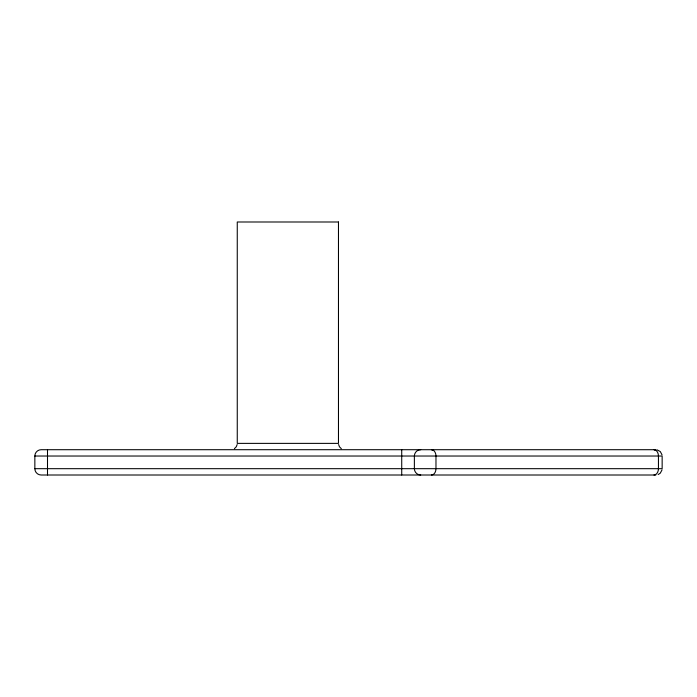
<?xml version="1.0" encoding="UTF-8"?>
<svg xmlns="http://www.w3.org/2000/svg" width="697" height="697" viewBox="0 0 697 697"><rect width="100%" height="100%" fill="white"/><g stroke="black" fill="none" stroke-linecap="round" stroke-linejoin="round"><path stroke-width="1.05" d="M237.154 444.529L236.231 446.838L234.401 448.676M662.045 469.83L660.294 473.158L658.151 474.561M655.816 449.704L41.175 449.704A6.325 6.325 0 0 0 34.85 456.03L34.85 468.68A6.325 6.325 0 0 0 41.175 475.006L655.816 475.006M34.85 456.03L662.15 456.03L662.15 462.355L662.15 468.68L34.85 468.68M656.975 449.809L660.294 451.56L662.045 454.88M341.33 448.676L339.5 446.838L338.576 444.529M401.725 449.704L401.725 475.006M47.501 449.704L47.501 475.006M420.7 475.006A6.325 6.325 0 0 1 414.375 468.68L414.375 456.03A6.325 6.325 0 0 1 420.7 449.704M653.969 475.006A6.325 4.47 -90 0 0 658.447 468.68L658.447 456.03A6.325 4.47 90 0 0 653.969 449.704A6.325 4.47 -90 0 1 655.206 449.948M431.495 475.006A6.325 4.47 -90 0 0 435.973 468.68L435.973 456.03A6.325 4.47 -90 0 0 431.495 449.704A6.325 4.47 90 0 1 432.732 449.948M338.472 221.994L237.259 221.994L237.259 443.379L338.472 443.379L338.472 221.994"/></g></svg>
